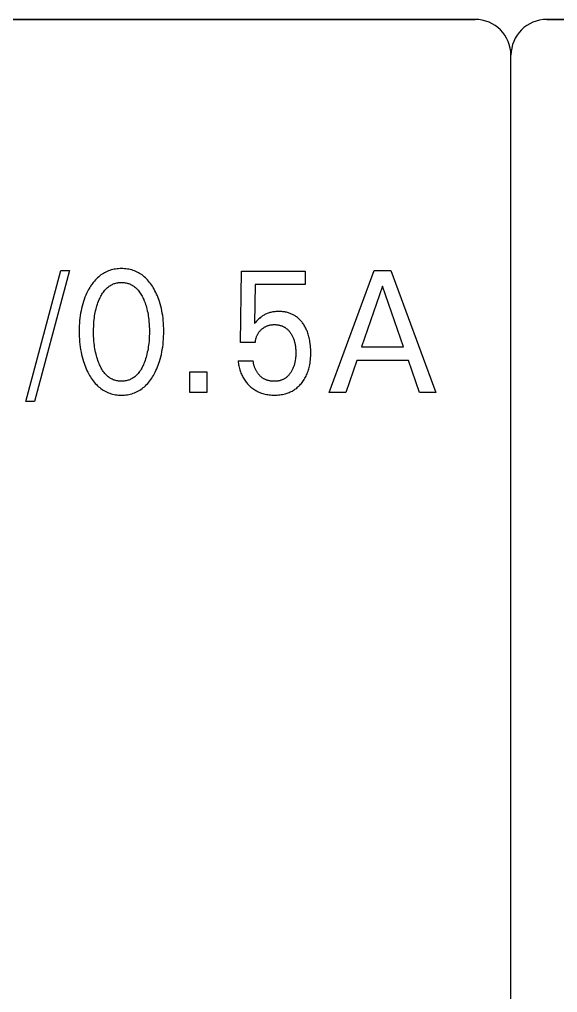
# Model space of a CAD drawing. Extents: x 10 to 879, y 6 to 221.
# Drawn here: x 724.4 to 729.89, y 183.71 to 193.62 of the extents above; entities that cross this region are included whole.
import ezdxf

# ---------------------------------------------------------------- set-up
doc = ezdxf.new("R2010")
doc.units = 0
doc.header["$LTSCALE"] = 5
doc.header["$MEASUREMENT"] = 0
doc.layers.get('0').update_dxf_attribs({"linetype": 'CONTINUOUS'})

msp = doc.modelspace()

# ---------------------------------------------------------------- linework, layer by layer
at = {"color": 7, "linetype": 'Continuous'}
for p, q in [((718.8191, 193.6239), (729.0488, 193.6239)), ((729.0488, 193.6239), (718.8191, 193.6239)), ((729.7795, 193.6239), (740.0092, 193.6239)), ((740.0092, 193.6239), (729.7795, 193.6239)), ((729.4142, 97.5377), (729.4142, 193.2585)), ((729.4142, 133.2686), (729.4142, 193.2585)), ((729.4142, 97.5377), (729.4142, 193.2585)), ((729.4142, 133.2686), (729.4142, 193.2585)), ((725.3548, 191.075), (725.3403, 191.0712)), ((725.3695, 191.0781), (725.3548, 191.075)), ((725.3843, 191.0806), (725.3695, 191.0781)), ((725.3992, 191.0825), (725.3843, 191.0806)), ((725.4142, 191.0839), (725.3992, 191.0825)), ((725.4292, 191.0847), (725.4142, 191.0839)), ((725.4442, 191.085), (725.4292, 191.0847)), ((725.4593, 191.0847), (725.4442, 191.085)), ((725.4744, 191.0839), (725.4593, 191.0847)), ((725.4894, 191.0825), (725.4744, 191.0839)), ((725.5044, 191.0806), (725.4894, 191.0825)), ((725.5192, 191.0781), (725.5044, 191.0806)), ((725.5339, 191.075), (725.5192, 191.0781)), ((725.5484, 191.0713), (725.5339, 191.075)), ((724.4689, 189.731), (724.8247, 191.0665)), ((724.915, 191.0665), (724.5592, 189.731)), ((724.8247, 191.0665), (724.915, 191.0665)), ((725.1895, 190.9814), (725.1783, 190.9696)), ((725.2013, 190.9926), (725.1895, 190.9814)), ((725.2122, 191.0023), (725.2013, 190.9926)), ((725.2235, 191.0115), (725.2122, 191.0023)), ((725.2352, 191.0203), (725.2235, 191.0115)), ((725.2472, 191.0285), (725.2352, 191.0203)), ((725.2596, 191.0363), (725.2472, 191.0285)), ((725.2723, 191.0436), (725.2596, 191.0363)), ((725.2852, 191.0503), (725.2723, 191.0436)), ((725.2985, 191.0564), (725.2852, 191.0503)), ((725.3119, 191.0619), (725.2985, 191.0564)), ((725.326, 191.0669), (725.3119, 191.0619)), ((725.3403, 191.0712), (725.326, 191.0669)), ((725.5628, 191.0669), (725.5484, 191.0713)), ((725.5769, 191.0619), (725.5628, 191.0669)), ((725.5904, 191.0564), (725.5769, 191.0619)), ((725.6036, 191.0503), (725.5904, 191.0564)), ((725.6166, 191.0436), (725.6036, 191.0503)), ((725.6293, 191.0363), (725.6166, 191.0436)), ((725.6416, 191.0286), (725.6293, 191.0363)), ((725.6537, 191.0203), (725.6416, 191.0286)), ((725.6653, 191.0115), (725.6537, 191.0203)), ((725.6767, 191.0023), (725.6653, 191.0115)), ((725.6876, 190.9926), (725.6767, 191.0023)), ((725.6993, 190.9814), (725.6876, 190.9926)), ((725.7105, 190.9696), (725.6993, 190.9814)), ((726.6589, 190.3331), (726.6684, 191.0594)), ((726.6684, 191.0594), (727.3157, 191.0594)), ((727.3157, 191.0594), (727.3157, 190.9238)), ((727.5621, 189.8243), (728.0209, 191.0665)), ((728.0209, 191.0665), (728.1888, 191.0665)), ((728.1888, 191.0665), (728.6476, 189.8243)), ((725.1123, 190.8772), (725.1093, 190.872)), ((725.1205, 190.8912), (725.1123, 190.8772)), ((725.129, 190.9051), (725.1205, 190.8912)), ((725.138, 190.9186), (725.129, 190.9051)), ((725.1474, 190.9319), (725.138, 190.9186)), ((725.1573, 190.9449), (725.1474, 190.9319)), ((725.1676, 190.9574), (725.1573, 190.9449)), ((725.1783, 190.9696), (725.1676, 190.9574)), ((725.282, 190.8734), (725.2888, 190.8803)), ((725.2888, 190.8803), (725.2958, 190.887)), ((725.2958, 190.887), (725.303, 190.8934)), ((725.303, 190.8934), (725.3105, 190.8995)), ((725.3105, 190.8995), (725.3182, 190.9052)), ((725.3182, 190.9052), (725.3262, 190.9107)), ((725.3262, 190.9107), (725.3344, 190.9157)), ((725.3344, 190.9157), (725.3428, 190.9204)), ((725.3428, 190.9204), (725.3514, 190.9246)), ((725.3514, 190.9246), (725.3601, 190.9284)), ((725.3601, 190.9284), (725.369, 190.9318)), ((725.369, 190.9318), (725.3781, 190.9347)), ((725.3781, 190.9347), (725.3873, 190.9372)), ((725.3873, 190.9372), (725.3966, 190.9394)), ((725.3966, 190.9394), (725.406, 190.9411)), ((725.406, 190.9411), (725.4155, 190.9424)), ((725.4155, 190.9424), (725.425, 190.9434)), ((725.425, 190.9434), (725.4346, 190.9439)), ((725.4346, 190.9439), (725.4442, 190.9441)), ((725.4442, 190.9441), (725.4539, 190.9439)), ((725.4539, 190.9439), (725.4634, 190.9434)), ((725.4634, 190.9434), (725.473, 190.9424)), ((725.473, 190.9424), (725.4825, 190.9411)), ((725.4825, 190.9411), (725.4919, 190.9394)), ((725.4919, 190.9394), (725.5012, 190.9372)), ((725.5012, 190.9372), (725.5104, 190.9347)), ((725.5104, 190.9347), (725.5195, 190.9318)), ((725.5195, 190.9318), (725.5284, 190.9284)), ((725.5284, 190.9284), (725.5371, 190.9246)), ((725.5371, 190.9246), (725.5457, 190.9204)), ((725.5457, 190.9204), (725.5541, 190.9157)), ((725.5541, 190.9157), (725.5623, 190.9107)), ((725.5623, 190.9107), (725.5703, 190.9052)), ((725.5703, 190.9052), (725.578, 190.8995)), ((725.578, 190.8995), (725.5855, 190.8934)), ((725.5855, 190.8934), (725.5927, 190.887)), ((725.5927, 190.887), (725.5997, 190.8803)), ((725.5997, 190.8803), (725.6064, 190.8734)), ((725.7212, 190.9574), (725.7105, 190.9696)), ((725.7314, 190.9449), (725.7212, 190.9574)), ((725.7412, 190.9319), (725.7314, 190.9449)), ((725.7506, 190.9186), (725.7412, 190.9319)), ((725.7595, 190.9051), (725.7506, 190.9186)), ((725.7681, 190.8912), (725.7595, 190.9051)), ((725.7762, 190.8772), (725.7681, 190.8912)), ((725.7856, 190.8599), (725.7762, 190.8772)), ((726.8086, 190.9238), (726.7999, 190.5242)), ((727.3157, 190.9238), (726.8086, 190.9238)), ((728.1056, 190.9062), (727.8917, 190.2891)), ((728.3204, 190.2891), (728.1056, 190.9062)), ((725.0721, 190.7925), (725.0644, 190.772)), ((725.0804, 190.8128), (725.0721, 190.7925)), ((725.0894, 190.8328), (725.0804, 190.8128)), ((725.099, 190.8526), (725.0894, 190.8328)), ((725.1093, 190.872), (725.099, 190.8526)), ((725.2168, 190.7689), (725.222, 190.7805)), ((725.222, 190.7805), (725.2274, 190.792)), ((725.2274, 190.792), (725.2332, 190.8033)), ((725.2332, 190.8033), (725.2392, 190.8144)), ((725.2392, 190.8144), (725.2457, 190.8253)), ((725.2457, 190.8253), (725.2525, 190.836)), ((725.2525, 190.836), (725.2598, 190.8464)), ((725.2598, 190.8464), (725.2674, 190.8565)), ((725.2674, 190.8565), (725.2756, 190.8662)), ((725.2756, 190.8662), (725.282, 190.8734)), ((725.6064, 190.8734), (725.6129, 190.8662)), ((725.6129, 190.8662), (725.621, 190.8565)), ((725.621, 190.8565), (725.6287, 190.8464)), ((725.6287, 190.8464), (725.636, 190.836)), ((725.636, 190.836), (725.6428, 190.8253)), ((725.6428, 190.8253), (725.6492, 190.8144)), ((725.6492, 190.8144), (725.6553, 190.8033)), ((725.6553, 190.8033), (725.6611, 190.792)), ((725.6611, 190.792), (725.6665, 190.7805)), ((725.6665, 190.7805), (725.6716, 190.7689)), ((725.7945, 190.8423), (725.7856, 190.8599)), ((725.8029, 190.8245), (725.7945, 190.8423)), ((725.8107, 190.8065), (725.8029, 190.8245)), ((725.8181, 190.7882), (725.8107, 190.8065)), ((725.8249, 190.7698), (725.8181, 190.7882)), ((725.0377, 190.6803), (725.0325, 190.6563)), ((725.0435, 190.7041), (725.0377, 190.6803)), ((725.05, 190.7278), (725.0435, 190.7041)), ((725.0572, 190.7512), (725.05, 190.7278)), ((725.0644, 190.772), (725.0572, 190.7512)), ((725.1852, 190.6739), (725.1894, 190.6901)), ((725.1894, 190.6901), (725.194, 190.7061)), ((725.194, 190.7061), (725.1991, 190.722)), ((725.1991, 190.722), (725.2046, 190.7378)), ((725.2046, 190.7378), (725.2105, 190.7534)), ((725.2105, 190.7534), (725.2168, 190.7689)), ((725.6716, 190.7689), (725.6734, 190.7648)), ((725.6734, 190.7648), (725.6794, 190.75)), ((725.6794, 190.75), (725.6849, 190.735)), ((725.6849, 190.735), (725.6901, 190.7199)), ((725.6901, 190.7199), (725.6949, 190.7047)), ((725.6949, 190.7047), (725.6993, 190.6894)), ((725.6993, 190.6894), (725.7033, 190.6739)), ((725.8312, 190.7512), (725.8249, 190.7698)), ((725.8385, 190.7278), (725.8312, 190.7512)), ((725.845, 190.7041), (725.8385, 190.7278)), ((725.8508, 190.6803), (725.845, 190.7041)), ((725.856, 190.6563), (725.8508, 190.6803)), ((725.0207, 190.5814), (725.018, 190.5547)), ((725.0242, 190.608), (725.0207, 190.5814)), ((725.0281, 190.6322), (725.0242, 190.608)), ((725.0325, 190.6563), (725.0281, 190.6322)), ((725.1661, 190.5662), (725.1683, 190.5843)), ((725.1683, 190.5843), (725.1709, 190.6024)), ((725.1709, 190.6024), (725.1738, 190.6204)), ((725.1738, 190.6204), (725.1772, 190.6383)), ((725.1772, 190.6383), (725.181, 190.6562)), ((725.181, 190.6562), (725.1852, 190.6739)), ((725.7033, 190.6739), (725.7075, 190.6562)), ((725.7075, 190.6562), (725.7113, 190.6383)), ((725.7113, 190.6383), (725.7146, 190.6204)), ((725.7146, 190.6204), (725.7176, 190.6024)), ((725.7176, 190.6024), (725.7202, 190.5843)), ((725.7202, 190.5843), (725.7223, 190.5662)), ((725.8604, 190.6322), (725.856, 190.6563)), ((725.8643, 190.608), (725.8604, 190.6322)), ((725.8677, 190.5814), (725.8643, 190.608)), ((725.8705, 190.5547), (725.8677, 190.5814)), ((726.8501, 190.5777), (726.8411, 190.5692)), ((726.8593, 190.5858), (726.8501, 190.5777)), ((726.8665, 190.5916), (726.8593, 190.5858)), ((726.8738, 190.5971), (726.8665, 190.5916)), ((726.8814, 190.6023), (726.8738, 190.5971)), ((726.8891, 190.6073), (726.8814, 190.6023)), ((726.8971, 190.612), (726.8891, 190.6073)), ((726.9051, 190.6164), (726.8971, 190.612)), ((726.9134, 190.6205), (726.9051, 190.6164)), ((726.922, 190.6244), (726.9134, 190.6205)), ((726.9308, 190.628), (726.922, 190.6244)), ((726.9397, 190.6313), (726.9308, 190.628)), ((726.9487, 190.6343), (726.9397, 190.6313)), ((726.9578, 190.6369), (726.9487, 190.6343)), ((726.967, 190.6393), (726.9578, 190.6369)), ((726.9762, 190.6414), (726.967, 190.6393)), ((726.9863, 190.6433), (726.9762, 190.6414)), ((726.9965, 190.6449), (726.9863, 190.6433)), ((727.0067, 190.6461), (726.9965, 190.6449)), ((727.017, 190.6471), (727.0067, 190.6461)), ((727.0273, 190.6478), (727.017, 190.6471)), ((727.0376, 190.6482), (727.0273, 190.6478)), ((727.0479, 190.6483), (727.0376, 190.6482)), ((727.0579, 190.6482), (727.0479, 190.6483)), ((727.068, 190.6478), (727.0579, 190.6482)), ((727.078, 190.6472), (727.068, 190.6478)), ((727.088, 190.6462), (727.078, 190.6472)), ((727.098, 190.645), (727.088, 190.6462)), ((727.1079, 190.6435), (727.098, 190.645)), ((727.1178, 190.6417), (727.1079, 190.6435)), ((727.1276, 190.6396), (727.1178, 190.6417)), ((727.1373, 190.6372), (727.1276, 190.6396)), ((727.1469, 190.6344), (727.1373, 190.6372)), ((727.155, 190.6318), (727.1469, 190.6344)), ((727.1629, 190.629), (727.155, 190.6318)), ((727.1708, 190.6259), (727.1629, 190.629)), ((727.1786, 190.6225), (727.1708, 190.6259)), ((727.1863, 190.619), (727.1786, 190.6225)), ((727.1938, 190.6152), (727.1863, 190.619)), ((727.2013, 190.6111), (727.1938, 190.6152)), ((727.2086, 190.6069), (727.2013, 190.6111)), ((727.2157, 190.6024), (727.2086, 190.6069)), ((727.2227, 190.5977), (727.2157, 190.6024)), ((727.2296, 190.5927), (727.2227, 190.5977)), ((727.2372, 190.5868), (727.2296, 190.5927)), ((727.2446, 190.5807), (727.2372, 190.5868)), ((727.2518, 190.5743), (727.2446, 190.5807)), ((725.0144, 190.5012), (725.0135, 190.4744)), ((725.0159, 190.528), (725.0144, 190.5012)), ((725.018, 190.5547), (725.0159, 190.528)), ((725.16, 190.4699), (725.1608, 190.4941)), ((725.1608, 190.4941), (725.162, 190.5182)), ((725.162, 190.5182), (725.1638, 190.5422)), ((725.1638, 190.5422), (725.1661, 190.5662)), ((725.7223, 190.5662), (725.7247, 190.5422)), ((725.7247, 190.5422), (725.7265, 190.5182)), ((725.7265, 190.5182), (725.7277, 190.4941)), ((725.7277, 190.4941), (725.7284, 190.4699)), ((725.8726, 190.528), (725.8705, 190.5547)), ((725.8741, 190.5012), (725.8726, 190.528)), ((725.875, 190.4744), (725.8741, 190.5012)), ((726.8105, 190.5365), (726.7999, 190.5242)), ((726.8213, 190.5486), (726.8105, 190.5365)), ((726.8311, 190.559), (726.8213, 190.5486)), ((726.8411, 190.5692), (726.8311, 190.559)), ((726.883, 190.4754), (726.8883, 190.4794)), ((726.8883, 190.4794), (726.8938, 190.4832)), ((726.8938, 190.4832), (726.8994, 190.4868)), ((726.8994, 190.4868), (726.9051, 190.4902)), ((726.9051, 190.4902), (726.9109, 190.4934)), ((726.9109, 190.4934), (726.9169, 190.4963)), ((726.9169, 190.4963), (726.9229, 190.499)), ((726.9229, 190.499), (726.9291, 190.5015)), ((726.9291, 190.5015), (726.9353, 190.5038)), ((726.9353, 190.5038), (726.9417, 190.5058)), ((726.9417, 190.5058), (726.948, 190.5076)), ((726.948, 190.5076), (726.9545, 190.5092)), ((726.9545, 190.5092), (726.9614, 190.5106)), ((726.9614, 190.5106), (726.9683, 190.5118)), ((726.9683, 190.5118), (726.9753, 190.5128)), ((726.9753, 190.5128), (726.9823, 190.5135)), ((726.9823, 190.5135), (726.9894, 190.5141)), ((726.9894, 190.5141), (726.9965, 190.5144)), ((726.9965, 190.5144), (727.0035, 190.5145)), ((727.0035, 190.5145), (727.011, 190.5144)), ((727.011, 190.5144), (727.0184, 190.5141)), ((727.0184, 190.5141), (727.0258, 190.5135)), ((727.0258, 190.5135), (727.0332, 190.5127)), ((727.0332, 190.5127), (727.0405, 190.5117)), ((727.0405, 190.5117), (727.0478, 190.5104)), ((727.0478, 190.5104), (727.0551, 190.5088)), ((727.0551, 190.5088), (727.0623, 190.507)), ((727.0623, 190.507), (727.0694, 190.5049)), ((727.0694, 190.5049), (727.0753, 190.5029)), ((727.0753, 190.5029), (727.0811, 190.5007)), ((727.0811, 190.5007), (727.0869, 190.4983)), ((727.0869, 190.4983), (727.0925, 190.4957)), ((727.0925, 190.4957), (727.0981, 190.4929)), ((727.0981, 190.4929), (727.1036, 190.4899)), ((727.1036, 190.4899), (727.109, 190.4868)), ((727.109, 190.4868), (727.1142, 190.4834)), ((727.1142, 190.4834), (727.1193, 190.4799)), ((727.1193, 190.4799), (727.1243, 190.4761)), ((727.2588, 190.5676), (727.2518, 190.5743)), ((727.2655, 190.5607), (727.2588, 190.5676)), ((727.272, 190.5536), (727.2655, 190.5607)), ((727.2783, 190.5463), (727.272, 190.5536)), ((727.2844, 190.5388), (727.2783, 190.5463)), ((727.2903, 190.5311), (727.2844, 190.5388)), ((727.2959, 190.5233), (727.2903, 190.5311)), ((727.3018, 190.5146), (727.2959, 190.5233)), ((727.3074, 190.5057), (727.3018, 190.5146)), ((727.3127, 190.4967), (727.3074, 190.5057)), ((727.3178, 190.4875), (727.3127, 190.4967)), ((727.3226, 190.4782), (727.3178, 190.4875)), ((727.3272, 190.4688), (727.3226, 190.4782)), ((725.0135, 190.4744), (725.0132, 190.4476)), ((725.0132, 190.4476), (725.0135, 190.4203)), ((725.0135, 190.4203), (725.0143, 190.393)), ((725.0143, 190.393), (725.0158, 190.3658)), ((725.1598, 190.4458), (725.16, 190.4699)), ((725.16, 190.4213), (725.1598, 190.4458)), ((725.1607, 190.3969), (725.16, 190.4213)), ((725.1619, 190.3724), (725.1607, 190.3969)), ((725.7278, 190.3969), (725.7265, 190.3724)), ((725.7285, 190.4213), (725.7278, 190.3969)), ((725.7284, 190.4699), (725.7287, 190.4458)), ((725.7287, 190.4458), (725.7285, 190.4213)), ((725.8727, 190.366), (725.8742, 190.3932)), ((725.8742, 190.3932), (725.875, 190.4204)), ((725.8753, 190.4476), (725.875, 190.4744)), ((725.875, 190.4204), (725.8753, 190.4476)), ((726.8149, 190.3708), (726.817, 190.3782)), ((726.817, 190.3782), (726.8193, 190.3856)), ((726.8193, 190.3856), (726.8216, 190.3923)), ((726.8216, 190.3923), (726.8242, 190.3989)), ((726.8242, 190.3989), (726.827, 190.4054)), ((726.827, 190.4054), (726.8301, 190.4118)), ((726.8301, 190.4118), (726.8334, 190.418)), ((726.8334, 190.418), (726.8369, 190.4242)), ((726.8369, 190.4242), (726.8407, 190.4302)), ((726.8407, 190.4302), (726.8446, 190.4359)), ((726.8446, 190.4359), (726.8488, 190.4415)), ((726.8488, 190.4415), (726.8532, 190.4469)), ((726.8532, 190.4469), (726.8578, 190.4522)), ((726.8578, 190.4522), (726.8626, 190.4573)), ((726.8626, 190.4573), (726.8676, 190.4622)), ((726.8676, 190.4622), (726.8728, 190.4669)), ((726.8728, 190.4669), (726.8778, 190.4713)), ((726.8778, 190.4713), (726.883, 190.4754)), ((727.1243, 190.4761), (727.1299, 190.4716)), ((727.1299, 190.4716), (727.1354, 190.4668)), ((727.1354, 190.4668), (727.1406, 190.4618)), ((727.1406, 190.4618), (727.1457, 190.4566)), ((727.1457, 190.4566), (727.1506, 190.4512)), ((727.1506, 190.4512), (727.1553, 190.4457)), ((727.1553, 190.4457), (727.1598, 190.44)), ((727.1598, 190.44), (727.1642, 190.4342)), ((727.1642, 190.4342), (727.1683, 190.4282)), ((727.1683, 190.4282), (727.1727, 190.4215)), ((727.1727, 190.4215), (727.1769, 190.4147)), ((727.1769, 190.4147), (727.1809, 190.4078)), ((727.1809, 190.4078), (727.1847, 190.4007)), ((727.1847, 190.4007), (727.1883, 190.3936)), ((727.1883, 190.3936), (727.1917, 190.3863)), ((727.1917, 190.3863), (727.1949, 190.379)), ((727.1949, 190.379), (727.1978, 190.3716)), ((727.3315, 190.4592), (727.3272, 190.4688)), ((727.3356, 190.4496), (727.3315, 190.4592)), ((727.3395, 190.4398), (727.3356, 190.4496)), ((727.3439, 190.4278), (727.3395, 190.4398)), ((727.3479, 190.4157), (727.3439, 190.4278)), ((727.3516, 190.4034), (727.3479, 190.4157)), ((727.355, 190.3911), (727.3516, 190.4034)), ((727.3581, 190.3786), (727.355, 190.3911)), ((727.3609, 190.3661), (727.3581, 190.3786)), ((725.0158, 190.3658), (725.0179, 190.3386)), ((725.0179, 190.3386), (725.0206, 190.3115)), ((725.0206, 190.3115), (725.0241, 190.2844)), ((725.0241, 190.2844), (725.0278, 190.2598)), ((725.1637, 190.348), (725.1619, 190.3724)), ((725.1661, 190.3236), (725.1637, 190.348)), ((725.1682, 190.3052), (725.1661, 190.3236)), ((725.1707, 190.2869), (725.1682, 190.3052)), ((725.1737, 190.2686), (725.1707, 190.2869)), ((725.7177, 190.2869), (725.7148, 190.2686)), ((725.7203, 190.3052), (725.7177, 190.2869)), ((725.7224, 190.3236), (725.7203, 190.3052)), ((725.7248, 190.348), (725.7224, 190.3236)), ((725.7265, 190.3724), (725.7248, 190.348)), ((725.8607, 190.2602), (725.8644, 190.2848)), ((725.8644, 190.2848), (725.8679, 190.3118)), ((725.8679, 190.3118), (725.8706, 190.3389)), ((725.8706, 190.3389), (725.8727, 190.366)), ((726.8086, 190.3331), (726.6589, 190.3331)), ((726.8086, 190.3331), (726.8094, 190.3407)), ((726.8094, 190.3407), (726.8104, 190.3483)), ((726.8104, 190.3483), (726.8117, 190.3558)), ((726.8117, 190.3558), (726.8132, 190.3633)), ((726.8132, 190.3633), (726.8149, 190.3708)), ((727.1978, 190.3716), (727.2008, 190.3635)), ((727.2008, 190.3635), (727.2035, 190.3553)), ((727.2035, 190.3553), (727.2061, 190.347)), ((727.2061, 190.347), (727.2084, 190.3387)), ((727.2084, 190.3387), (727.2104, 190.3304)), ((727.2104, 190.3304), (727.2123, 190.3219)), ((727.2123, 190.3219), (727.214, 190.3135)), ((727.214, 190.3135), (727.2155, 190.305)), ((727.2155, 190.305), (727.2172, 190.2941)), ((727.2172, 190.2941), (727.2185, 190.2832)), ((727.2185, 190.2832), (727.2196, 190.2723)), ((727.3634, 190.3536), (727.3609, 190.3661)), ((727.3656, 190.341), (727.3634, 190.3536)), ((727.3689, 190.3182), (727.3656, 190.341)), ((727.371, 190.3), (727.3689, 190.3182)), ((727.3725, 190.2817), (727.371, 190.3)), ((727.3735, 190.2634), (727.3725, 190.2817)), ((727.8917, 190.2891), (728.3204, 190.2891)), ((725.0278, 190.2598), (725.0322, 190.2353)), ((725.0322, 190.2353), (725.0373, 190.2109)), ((725.0373, 190.2109), (725.043, 190.1867)), ((725.043, 190.1867), (725.0494, 190.1627)), ((725.177, 190.2504), (725.1737, 190.2686)), ((725.1807, 190.2322), (725.177, 190.2504)), ((725.1848, 190.2142), (725.1807, 190.2322)), ((725.189, 190.1978), (725.1848, 190.2142)), ((725.1936, 190.1814), (725.189, 190.1978)), ((725.1985, 190.1652), (725.1936, 190.1814)), ((725.6949, 190.1814), (725.69, 190.1652)), ((725.6995, 190.1978), (725.6949, 190.1814)), ((725.7037, 190.2142), (725.6995, 190.1978)), ((725.7078, 190.2322), (725.7037, 190.2142)), ((725.7115, 190.2504), (725.7078, 190.2322)), ((725.7148, 190.2686), (725.7115, 190.2504)), ((725.8391, 190.1631), (725.8455, 190.1871)), ((725.8455, 190.1871), (725.8512, 190.2113)), ((725.8512, 190.2113), (725.8563, 190.2357)), ((725.8563, 190.2357), (725.8607, 190.2602)), ((727.2202, 190.1912), (727.2191, 190.1788)), ((727.2196, 190.2723), (727.2204, 190.2613)), ((727.2209, 190.2035), (727.2202, 190.1912)), ((727.2204, 190.2613), (727.221, 190.2503)), ((727.2213, 190.216), (727.2209, 190.2035)), ((727.221, 190.2503), (727.2213, 190.2394)), ((727.2213, 190.2394), (727.2214, 190.2284)), ((727.2214, 190.2284), (727.2213, 190.216)), ((727.3725, 190.1743), (727.3735, 190.1917)), ((727.3742, 190.245), (727.3735, 190.2634)), ((727.3735, 190.1917), (727.3741, 190.2092)), ((727.3741, 190.2092), (727.3743, 190.2266)), ((727.3743, 190.2266), (727.3742, 190.245)), ((725.0494, 190.1627), (725.0565, 190.1389)), ((725.0565, 190.1389), (725.0628, 190.12)), ((725.0628, 190.12), (725.0695, 190.1013)), ((725.0695, 190.1013), (725.0767, 190.0828)), ((725.0767, 190.0828), (725.0844, 190.0645)), ((725.2039, 190.1492), (725.1985, 190.1652)), ((725.2098, 190.1332), (725.2039, 190.1492)), ((725.2161, 190.1174), (725.2098, 190.1332)), ((725.2212, 190.1055), (725.2161, 190.1174)), ((725.2266, 190.0937), (725.2212, 190.1055)), ((725.2323, 190.0821), (725.2266, 190.0937)), ((725.2384, 190.0707), (725.2323, 190.0821)), ((725.6562, 190.0821), (725.6501, 190.0707)), ((725.6619, 190.0937), (725.6562, 190.0821)), ((725.6673, 190.1055), (725.6619, 190.0937)), ((725.6724, 190.1174), (725.6673, 190.1055)), ((725.6787, 190.1332), (725.6724, 190.1174)), ((725.6846, 190.1492), (725.6787, 190.1332)), ((725.69, 190.1652), (725.6846, 190.1492)), ((725.8041, 190.0647), (725.8118, 190.083)), ((725.8118, 190.083), (725.819, 190.1016)), ((725.819, 190.1016), (725.8257, 190.1203)), ((725.8257, 190.1203), (725.832, 190.1393)), ((725.832, 190.1393), (725.8391, 190.1631)), ((726.6335, 190.1439), (726.6348, 190.1311)), ((726.6335, 190.1439), (726.7864, 190.1439)), ((726.6348, 190.1311), (726.6365, 190.1184)), ((726.6365, 190.1184), (726.6385, 190.1056)), ((726.6385, 190.1056), (726.6409, 190.0929)), ((726.6409, 190.0929), (726.6436, 190.0803)), ((726.7872, 190.137), (726.7864, 190.1439)), ((726.7883, 190.1301), (726.7872, 190.137)), ((726.7895, 190.1232), (726.7883, 190.1301)), ((726.791, 190.1163), (726.7895, 190.1232)), ((726.7926, 190.1093), (726.791, 190.1163)), ((726.7944, 190.1024), (726.7926, 190.1093)), ((726.7965, 190.0954), (726.7944, 190.1024)), ((726.7987, 190.0885), (726.7965, 190.0954)), ((726.8012, 190.0816), (726.7987, 190.0885)), ((726.8038, 190.0748), (726.8012, 190.0816)), ((727.1982, 190.0836), (727.1953, 190.0761)), ((727.2011, 190.0918), (727.1982, 190.0836)), ((727.2038, 190.1001), (727.2011, 190.0918)), ((727.2063, 190.1085), (727.2038, 190.1001)), ((727.2085, 190.1169), (727.2063, 190.1085)), ((727.2106, 190.1254), (727.2085, 190.1169)), ((727.2125, 190.1339), (727.2106, 190.1254)), ((727.2141, 190.1425), (727.2125, 190.1339)), ((727.2156, 190.1511), (727.2141, 190.1425)), ((727.2178, 190.1665), (727.2156, 190.1511)), ((727.2191, 190.1788), (727.2178, 190.1665)), ((727.3578, 190.0785), (727.3609, 190.0918)), ((727.3609, 190.0918), (727.3636, 190.1051)), ((727.3636, 190.1051), (727.3666, 190.1223)), ((727.3666, 190.1223), (727.369, 190.1396)), ((727.369, 190.1396), (727.371, 190.1569)), ((727.371, 190.1569), (727.3725, 190.1743)), ((727.8426, 190.1483), (727.7317, 189.8243)), ((728.3687, 190.1483), (727.8426, 190.1483)), ((728.4812, 189.8243), (728.3687, 190.1483)), ((725.0844, 190.0645), (725.0926, 190.0464)), ((725.0926, 190.0464), (725.1014, 190.0285)), ((725.1014, 190.0285), (725.1107, 190.0109)), ((725.1107, 190.0109), (725.1188, 189.9964)), ((725.1188, 189.9964), (725.1274, 189.9822)), ((725.1274, 189.9822), (725.1364, 189.9682)), ((725.2449, 190.0594), (725.2384, 190.0707)), ((725.2517, 190.0484), (725.2449, 190.0594)), ((725.259, 190.0377), (725.2517, 190.0484)), ((725.2667, 190.0273), (725.259, 190.0377)), ((725.2749, 190.0172), (725.2667, 190.0273)), ((725.2813, 190.0098), (725.2749, 190.0172)), ((725.2881, 190.0027), (725.2813, 190.0098)), ((725.2951, 189.9959), (725.2881, 190.0027)), ((725.3023, 189.9893), (725.2951, 189.9959)), ((725.3098, 189.983), (725.3023, 189.9893)), ((725.3176, 189.9771), (725.3098, 189.983)), ((725.5787, 189.983), (725.5709, 189.9771)), ((725.5862, 189.9893), (725.5787, 189.983)), ((725.5934, 189.9959), (725.5862, 189.9893)), ((725.6004, 190.0027), (725.5934, 189.9959)), ((725.6072, 190.0098), (725.6004, 190.0027)), ((725.6136, 190.0172), (725.6072, 190.0098)), ((725.6218, 190.0273), (725.6136, 190.0172)), ((725.6295, 190.0377), (725.6218, 190.0273)), ((725.6368, 190.0484), (725.6295, 190.0377)), ((725.6436, 190.0594), (725.6368, 190.0484)), ((725.6501, 190.0707), (725.6436, 190.0594)), ((725.7522, 189.9682), (725.7612, 189.9822)), ((725.7612, 189.9822), (725.7697, 189.9964)), ((725.7697, 189.9964), (725.7778, 190.0109)), ((725.7778, 190.0109), (725.7871, 190.0286)), ((725.7871, 190.0286), (725.7958, 190.0465)), ((725.7958, 190.0465), (725.8041, 190.0647)), ((726.1407, 189.8243), (726.1407, 190.0338)), ((726.1407, 190.0338), (726.3134, 190.0338)), ((726.3134, 190.0338), (726.3134, 189.8243)), ((726.6436, 190.0803), (726.6467, 190.0677)), ((726.6467, 190.0677), (726.6501, 190.0553)), ((726.6501, 190.0553), (726.6539, 190.0429)), ((726.6539, 190.0429), (726.6578, 190.0317)), ((726.6578, 190.0317), (726.662, 190.0205)), ((726.662, 190.0205), (726.6665, 190.0096)), ((726.6665, 190.0096), (726.6713, 189.9987)), ((726.6713, 189.9987), (726.6765, 189.9881)), ((726.6765, 189.9881), (726.682, 189.9776)), ((726.8066, 190.068), (726.8038, 190.0748)), ((726.8096, 190.0612), (726.8066, 190.068)), ((726.8128, 190.0546), (726.8096, 190.0612)), ((726.8162, 190.048), (726.8128, 190.0546)), ((726.8198, 190.0415), (726.8162, 190.048)), ((726.8235, 190.0352), (726.8198, 190.0415)), ((726.8275, 190.0289), (726.8235, 190.0352)), ((726.831, 190.0236), (726.8275, 190.0289)), ((726.8347, 190.0184), (726.831, 190.0236)), ((726.8385, 190.0132), (726.8347, 190.0184)), ((726.8425, 190.0082), (726.8385, 190.0132)), ((726.8466, 190.0034), (726.8425, 190.0082)), ((726.8508, 189.9986), (726.8466, 190.0034)), ((726.8552, 189.994), (726.8508, 189.9986)), ((726.8596, 189.9895), (726.8552, 189.994)), ((726.8642, 189.9852), (726.8596, 189.9895)), ((726.869, 189.9811), (726.8642, 189.9852)), ((727.1351, 189.9851), (727.1301, 189.9807)), ((727.1399, 189.9897), (727.1351, 189.9851)), ((727.1445, 189.9945), (727.1399, 189.9897)), ((727.149, 189.9994), (727.1445, 189.9945)), ((727.1533, 190.0045), (727.149, 189.9994)), ((727.1575, 190.0097), (727.1533, 190.0045)), ((727.1615, 190.015), (727.1575, 190.0097)), ((727.1654, 190.0204), (727.1615, 190.015)), ((727.1691, 190.0259), (727.1654, 190.0204)), ((727.1735, 190.0327), (727.1691, 190.0259)), ((727.1776, 190.0397), (727.1735, 190.0327)), ((727.1816, 190.0468), (727.1776, 190.0397)), ((727.1853, 190.0539), (727.1816, 190.0468)), ((727.1888, 190.0612), (727.1853, 190.0539)), ((727.1921, 190.0686), (727.1888, 190.0612)), ((727.1953, 190.0761), (727.1921, 190.0686)), ((727.3202, 189.9784), (727.3259, 189.9897)), ((727.3259, 189.9897), (727.3314, 190.0012)), ((727.3314, 190.0012), (727.3368, 190.0137)), ((727.3368, 190.0137), (727.3418, 190.0264)), ((727.3418, 190.0264), (727.3463, 190.0393)), ((727.3463, 190.0393), (727.3505, 190.0522)), ((727.3505, 190.0522), (727.3543, 190.0653)), ((727.3543, 190.0653), (727.3578, 190.0785)), ((725.1364, 189.9682), (725.1458, 189.9544)), ((725.1458, 189.9544), (725.1556, 189.9411)), ((725.1556, 189.9411), (725.1659, 189.9281)), ((725.1659, 189.9281), (725.1767, 189.9154)), ((725.1767, 189.9154), (725.188, 189.9033)), ((725.188, 189.9033), (725.1999, 189.8916)), ((725.1999, 189.8916), (725.2108, 189.8816)), ((725.3256, 189.9715), (725.3176, 189.9771)), ((725.3338, 189.9662), (725.3256, 189.9715)), ((725.3423, 189.9614), (725.3338, 189.9662)), ((725.3509, 189.957), (725.3423, 189.9614)), ((725.3597, 189.9531), (725.3509, 189.957)), ((725.3686, 189.9497), (725.3597, 189.9531)), ((725.3777, 189.9467), (725.3686, 189.9497)), ((725.3869, 189.9441), (725.3777, 189.9467)), ((725.3963, 189.9419), (725.3869, 189.9441)), ((725.4058, 189.9401), (725.3963, 189.9419)), ((725.4153, 189.9387), (725.4058, 189.9401)), ((725.4249, 189.9377), (725.4153, 189.9387)), ((725.4346, 189.9372), (725.4249, 189.9377)), ((725.4442, 189.937), (725.4346, 189.9372)), ((725.4539, 189.9372), (725.4442, 189.937)), ((725.4636, 189.9377), (725.4539, 189.9372)), ((725.4732, 189.9387), (725.4636, 189.9377)), ((725.4827, 189.9401), (725.4732, 189.9387)), ((725.4922, 189.9419), (725.4827, 189.9401)), ((725.5016, 189.9441), (725.4922, 189.9419)), ((725.5108, 189.9467), (725.5016, 189.9441)), ((725.5199, 189.9497), (725.5108, 189.9467)), ((725.5288, 189.9531), (725.5199, 189.9497)), ((725.5376, 189.957), (725.5288, 189.9531)), ((725.5462, 189.9614), (725.5376, 189.957)), ((725.5547, 189.9662), (725.5462, 189.9614)), ((725.5629, 189.9715), (725.5547, 189.9662)), ((725.5709, 189.9771), (725.5629, 189.9715)), ((725.6781, 189.8816), (725.689, 189.8916)), ((725.689, 189.8916), (725.7008, 189.9033)), ((725.7008, 189.9033), (725.712, 189.9154)), ((725.712, 189.9154), (725.7228, 189.928)), ((725.7228, 189.928), (725.7331, 189.9411)), ((725.7331, 189.9411), (725.7429, 189.9545)), ((725.7429, 189.9545), (725.7522, 189.9682)), ((726.682, 189.9776), (726.6879, 189.9673)), ((726.6879, 189.9673), (726.6941, 189.9572)), ((726.6941, 189.9572), (726.7005, 189.9476)), ((726.7005, 189.9476), (726.7072, 189.9382)), ((726.7072, 189.9382), (726.7143, 189.929)), ((726.7143, 189.929), (726.7217, 189.9201)), ((726.7217, 189.9201), (726.7293, 189.9113)), ((726.7293, 189.9113), (726.7373, 189.9029)), ((726.7373, 189.9029), (726.7455, 189.8947)), ((726.7455, 189.8947), (726.7539, 189.8868)), ((726.7539, 189.8868), (726.7634, 189.8785)), ((726.8738, 189.9771), (726.869, 189.9811)), ((726.8788, 189.9733), (726.8738, 189.9771)), ((726.8839, 189.9697), (726.8788, 189.9733)), ((726.8891, 189.9662), (726.8839, 189.9697)), ((726.8944, 189.963), (726.8891, 189.9662)), ((726.8998, 189.96), (726.8944, 189.963)), ((726.9057, 189.957), (726.8998, 189.96)), ((726.9117, 189.9542), (726.9057, 189.957)), ((726.9179, 189.9516), (726.9117, 189.9542)), ((726.9241, 189.9493), (726.9179, 189.9516)), ((726.9304, 189.9472), (726.9241, 189.9493)), ((726.9368, 189.9453), (726.9304, 189.9472)), ((726.9433, 189.9436), (726.9368, 189.9453)), ((726.9499, 189.9422), (726.9433, 189.9436)), ((726.9565, 189.9409), (726.9499, 189.9422)), ((726.9631, 189.9398), (726.9565, 189.9409)), ((726.9698, 189.9389), (726.9631, 189.9398)), ((726.9765, 189.9381), (726.9698, 189.9389)), ((726.9833, 189.9376), (726.9765, 189.9381)), ((726.99, 189.9372), (726.9833, 189.9376)), ((726.9968, 189.937), (726.99, 189.9372)), ((727.0035, 189.937), (726.9968, 189.937)), ((727.0103, 189.9371), (727.0035, 189.937)), ((727.0171, 189.9374), (727.0103, 189.9371)), ((727.0238, 189.9378), (727.0171, 189.9374)), ((727.0305, 189.9385), (727.0238, 189.9378)), ((727.0372, 189.9394), (727.0305, 189.9385)), ((727.0438, 189.9404), (727.0372, 189.9394)), ((727.0504, 189.9417), (727.0438, 189.9404)), ((727.0569, 189.9432), (727.0504, 189.9417)), ((727.0634, 189.9449), (727.0569, 189.9432)), ((727.0698, 189.9469), (727.0634, 189.9449)), ((727.0757, 189.9489), (727.0698, 189.9469)), ((727.0816, 189.9512), (727.0757, 189.9489)), ((727.0874, 189.9536), (727.0816, 189.9512)), ((727.0931, 189.9563), (727.0874, 189.9536)), ((727.0987, 189.9592), (727.0931, 189.9563)), ((727.1042, 189.9623), (727.0987, 189.9592)), ((727.1096, 189.9656), (727.1042, 189.9623)), ((727.1149, 189.969), (727.1096, 189.9656)), ((727.12, 189.9727), (727.1149, 189.969)), ((727.125, 189.9765), (727.12, 189.9727)), ((727.1301, 189.9807), (727.125, 189.9765)), ((727.2386, 189.8754), (727.2469, 189.8828)), ((727.2469, 189.8828), (727.255, 189.8904)), ((727.255, 189.8904), (727.2628, 189.8984)), ((727.2628, 189.8984), (727.2704, 189.9065)), ((727.2704, 189.9065), (727.2777, 189.915)), ((727.2777, 189.915), (727.2857, 189.9249)), ((727.2857, 189.9249), (727.2933, 189.9351)), ((727.2933, 189.9351), (727.3006, 189.9456)), ((727.3006, 189.9456), (727.3075, 189.9563)), ((727.3075, 189.9563), (727.314, 189.9672)), ((727.314, 189.9672), (727.3202, 189.9784)), ((725.2108, 189.8816), (725.2221, 189.8721)), ((725.2221, 189.8721), (725.2338, 189.8631)), ((725.2338, 189.8631), (725.2459, 189.8545)), ((725.2459, 189.8545), (725.2583, 189.8465)), ((725.2583, 189.8465), (725.2711, 189.839)), ((725.2711, 189.839), (725.2841, 189.832)), ((725.2841, 189.832), (725.2975, 189.8257)), ((725.2975, 189.8257), (725.311, 189.82)), ((725.311, 189.82), (725.3252, 189.8148)), ((725.3252, 189.8148), (725.3396, 189.8103)), ((725.3396, 189.8103), (725.3542, 189.8064)), ((725.3542, 189.8064), (725.3689, 189.8032)), ((725.3689, 189.8032), (725.3838, 189.8006)), ((725.3838, 189.8006), (725.3988, 189.7986)), ((725.3988, 189.7986), (725.4139, 189.7972)), ((725.4139, 189.7972), (725.4291, 189.7964)), ((725.4291, 189.7964), (725.4442, 189.7961)), ((725.4442, 189.7961), (725.4595, 189.7964)), ((725.4595, 189.7964), (725.4746, 189.7972)), ((725.4746, 189.7972), (725.4898, 189.7986)), ((725.4898, 189.7986), (725.5048, 189.8006)), ((725.5048, 189.8006), (725.5198, 189.8032)), ((725.5198, 189.8032), (725.5345, 189.8064)), ((725.5345, 189.8064), (725.5492, 189.8103)), ((725.5492, 189.8103), (725.5636, 189.8148)), ((725.5636, 189.8148), (725.5778, 189.82)), ((725.5778, 189.82), (725.5914, 189.8257)), ((725.5914, 189.8257), (725.6047, 189.832)), ((725.6047, 189.832), (725.6178, 189.839)), ((725.6178, 189.839), (725.6305, 189.8465)), ((725.6305, 189.8465), (725.6429, 189.8545)), ((725.6429, 189.8545), (725.655, 189.8631)), ((725.655, 189.8631), (725.6667, 189.8721)), ((725.6667, 189.8721), (725.6781, 189.8816)), ((726.3134, 189.8243), (726.1407, 189.8243)), ((726.7634, 189.8785), (726.7732, 189.8705)), ((726.7732, 189.8705), (726.7833, 189.8629)), ((726.7833, 189.8629), (726.7936, 189.8557)), ((726.7936, 189.8557), (726.8042, 189.8489)), ((726.8042, 189.8489), (726.815, 189.8424)), ((726.815, 189.8424), (726.826, 189.8364)), ((726.826, 189.8364), (726.8374, 189.8308)), ((726.8374, 189.8308), (726.849, 189.8256)), ((726.849, 189.8256), (726.8607, 189.8209)), ((726.8607, 189.8209), (726.8727, 189.8165)), ((726.8727, 189.8165), (726.8847, 189.8127)), ((726.8847, 189.8127), (726.8969, 189.8092)), ((726.8969, 189.8092), (726.9092, 189.8062)), ((726.9092, 189.8062), (726.9225, 189.8034)), ((726.9225, 189.8034), (726.9359, 189.8011)), ((726.9359, 189.8011), (726.9493, 189.7993)), ((726.9493, 189.7993), (726.9628, 189.7979)), ((726.9628, 189.7979), (726.9764, 189.7969)), ((726.9764, 189.7969), (726.9899, 189.7963)), ((726.9899, 189.7963), (727.0035, 189.7961)), ((727.0035, 189.7961), (727.0172, 189.7963)), ((727.0172, 189.7963), (727.0308, 189.7968)), ((727.0308, 189.7968), (727.0444, 189.7978)), ((727.0444, 189.7978), (727.058, 189.7992)), ((727.058, 189.7992), (727.0715, 189.801)), ((727.0715, 189.801), (727.0849, 189.8033)), ((727.0849, 189.8033), (727.0982, 189.8061)), ((727.0982, 189.8061), (727.1115, 189.8093)), ((727.1115, 189.8093), (727.1221, 189.8124)), ((727.1221, 189.8124), (727.1327, 189.8157)), ((727.1327, 189.8157), (727.1432, 189.8194)), ((727.1432, 189.8194), (727.1535, 189.8235)), ((727.1535, 189.8235), (727.1637, 189.8279)), ((727.1637, 189.8279), (727.1738, 189.8326)), ((727.1738, 189.8326), (727.1837, 189.8377)), ((727.1837, 189.8377), (727.1934, 189.8432)), ((727.1934, 189.8432), (727.2028, 189.8489)), ((727.2028, 189.8489), (727.2121, 189.8551)), ((727.2121, 189.8551), (727.2212, 189.8615)), ((727.2212, 189.8615), (727.23, 189.8683)), ((727.23, 189.8683), (727.2386, 189.8754)), ((727.7317, 189.8243), (727.5621, 189.8243)), ((728.6476, 189.8243), (728.4812, 189.8243)), ((724.5592, 189.731), (724.4689, 189.731))]:
    msp.add_line(p, q, dxfattribs=at)
for centre, start, end in [((729.0488, 193.2585), 0, 90), ((729.0488, 193.2585), 0, 90), ((729.7795, 193.2585), 90, 180), ((729.7795, 193.2585), 90, 180)]:
    msp.add_arc(centre, 0.3653, start, end, dxfattribs=at)

doc.saveas('drawing.dxf')
